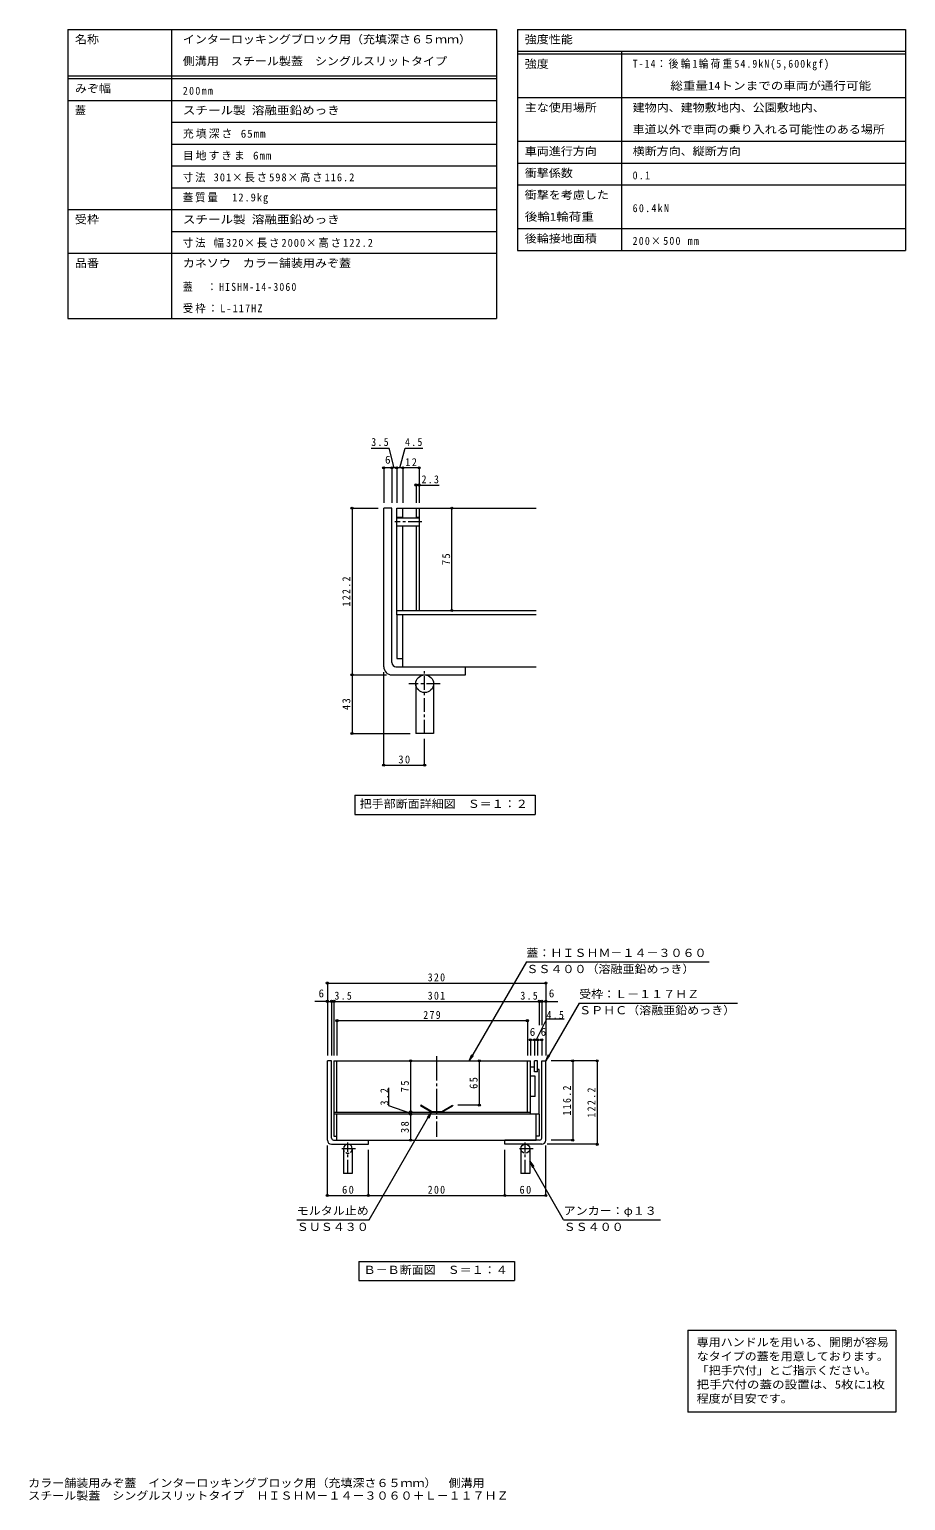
# Model space of a CAD drawing. Units: millimetres, scale not verified, with parts at other scales. Extents: x -1310 to 1549, y -1090 to 1067.
# Drawn here: x 265 to 1549, y -1090 to 1067 of the extents above; entities that cross this region are included whole.
import ezdxf
from ezdxf.enums import TextEntityAlignment as Align

# ---------------------------------------------------------------- set-up
doc = ezdxf.new("R2010")
doc.units = ezdxf.units.MM
doc.header["$LTSCALE"] = 4
doc.header["$PDMODE"] = 32
doc.header["$PDSIZE"] = 3.2
for name, pattern in [('CHAIN1', [8, 5, -1, 1, -1]), ('CHAIN2', [12, 9, -1, 1, -1]), ('DASHED1', [1.8, 1.2, -0.6])]:
    doc.linetypes.add(name, pattern=pattern)
for name, color, linetype, lineweight in [('4-0', 4, 'Continuous', 9), ('4-1', 2, 'Continuous', 9), ('4-2', 7, 'Continuous', 9), ('4-4', 7, 'Continuous', 9), ('4-5', 7, 'Continuous', 9), ('4-9', 5, 'Continuous', 5), ('4-A', 4, 'DASHED1', 9), ('D-1', 2, 'Continuous', 9), ('D-2', 3, 'Continuous', 9), ('D-4', 7, 'Continuous', 9), ('D-5', 7, 'Continuous', 9), ('D-9', 5, 'Continuous', 5), ('D-A', 4, 'Continuous', 9), ('F-5_F-5ﾚｲﾔ', 2, 'Continuous', 9), ('F-F_F-Fﾚｲﾔ', 7, 'Continuous', 9)]:
    doc.layers.add(name, color=color, linetype=linetype, lineweight=lineweight)
doc.styles.add('ＭＳ ゴシック', font='')
doc.styles.get('ＭＳ ゴシック').set_extended_font_data('MS Gothic')

msp = doc.modelspace()

# ---------------------------------------------------------------- linework, layer by layer
at = {"layer": '4-0', "color": 7, "linetype": 'CHAIN2'}
msp.add_line((862.035, -438.433), (862.035, -556.652), dxfattribs=at)
at = {"layer": '4-1'}
for p, q in [((708.035, -445.513), (702.035, -445.513)), ((702.035, -561.713), (702.035, -445.513)), ((708.035, -558.713), (708.035, -445.513)), ((1016.035, -445.513), (1022.035, -445.513)), ((1016.035, -558.713), (1016.035, -445.513)), ((1022.035, -561.713), (1022.035, -445.513)), ((708.035, -567.713), (762.035, -567.713)), ((711.035, -561.713), (762.035, -561.713)), ((762.035, -567.713), (762.035, -561.713)), ((962.035, -567.713), (962.035, -561.713)), ((1013.035, -561.713), (962.035, -561.713)), ((1016.035, -567.713), (962.035, -567.713))]:
    msp.add_line(p, q, dxfattribs=at)
for centre, radius, start, end in [((711.035, -558.713), 3, 180, 270), ((1013.035, -558.713), 3, 270, 0), ((708.035, -561.713), 6, 180, 270), ((1016.035, -561.713), 6, 270, 0)]:
    msp.add_arc(centre, radius, start, end, dxfattribs=at)
at = {"layer": '4-2'}
for p, q in [((711.535, -445.512), (999.535, -445.512)), ((711.535, -445.512), (711.535, -523.713)), ((716.035, -520.513), (716.035, -445.512)), ((995.035, -520.513), (995.035, -445.512)), ((999.535, -523.713), (999.535, -445.512)), ((1010.036, -445.512), (1005.536, -445.512)), ((1005.536, -461.512), (1005.536, -445.512)), ((1010.036, -461.512), (1010.036, -445.512)), ((1005.536, -454.512), (999.535, -454.512)), ((1006.535, -467.713), (999.535, -467.713)), ((1010.036, -461.512), (1005.536, -461.512)), ((1006.535, -497.713), (1006.535, -467.713)), ((1012.536, -458.012), (1010.036, -458.012)), ((1012.536, -523.713), (1012.536, -458.012)), ((1006.535, -497.713), (999.535, -497.713)), ((711.535, -520.513), (999.535, -520.513)), ((1012.536, -523.713), (711.535, -523.713))]:
    msp.add_line(p, q, dxfattribs=at)
at = {"layer": '4-2', "color": 3}
for p, q in [((854.267, -520.513), (838.447, -511.379)), ((869.535, -519.513), (885.124, -510.513)), ((869.803, -520.513), (885.624, -511.379)), ((885.124, -510.513), (885.624, -511.379)), ((854.267, -520.513), (869.803, -520.513)), ((854.535, -519.513), (869.535, -519.513))]:
    msp.add_line(p, q, dxfattribs=at)
msp.add_lwpolyline([(854.535, -519.513), (838.947, -510.513), (838.447, -511.379)], dxfattribs=at)
at = {"layer": '4-4'}
for p, q in [((702.035, -330.292), (702.035, -437.513)), ((702.035, -331.492), (1022.035, -331.492)), ((1022.035, -330.292), (1022.035, -437.513)), ((702.035, -358.318), (683.605, -358.318)), ((702.035, -358.318), (708.035, -358.318)), ((708.035, -357.118), (708.035, -437.513)), ((708.035, -358.318), (711.535, -358.318)), ((711.535, -357.118), (711.535, -437.512)), ((711.535, -358.318), (1012.536, -358.318)), ((1012.536, -357.118), (1012.536, -393.371)), ((1012.536, -358.318), (1016.035, -358.318)), ((1016.035, -357.118), (1016.035, -393.371)), ((1016.035, -358.318), (1022.035, -358.318)), ((1022.035, -358.318), (1039.867, -358.318)), ((716.035, -385.332), (716.035, -437.512)), ((716.035, -386.532), (995.035, -386.532)), ((995.035, -385.332), (995.035, -437.512)), ((999.535, -413.546), (999.535, -437.512)), ((999.535, -414.746), (1005.536, -414.746)), ((1005.536, -413.546), (1005.536, -437.512)), ((1005.536, -414.746), (1010.036, -414.746)), ((1010.036, -413.546), (1010.036, -437.512)), ((1010.036, -414.746), (1016.035, -414.746)), ((1016.035, -413.546), (1016.035, -437.513)), ((823.904, -445.512), (823.904, -520.513)), ((924.604, -445.512), (924.604, -510.513)), ((1098.494, -445.513), (1030.035, -445.513)), ((1061.456, -445.513), (1061.456, -561.713)), ((1097.294, -445.513), (1097.294, -567.713)), ((925.804, -510.513), (893.124, -510.513)), ((823.904, -520.513), (823.904, -523.713)), ((823.904, -523.713), (823.904, -561.713)), ((702.035, -643.992), (702.035, -569.713)), ((762.035, -643.992), (762.035, -575.713)), ((962.035, -643.992), (962.035, -575.713)), ((1022.035, -643.992), (1022.035, -569.713)), ((1098.494, -567.713), (1024.035, -567.713)), ((1062.656, -561.713), (1030.035, -561.713)), ((702.035, -642.792), (762.035, -642.792)), ((762.035, -642.792), (962.035, -642.792)), ((962.035, -642.792), (1022.035, -642.792))]:
    msp.add_line(p, q, dxfattribs=at)
for points in [[(1049.102, -384.205), (1023.102, -384.205), (1007.786, -414.746)], [(791.487, -484.82), (791.487, -510.82), (823.904, -522.113)]]:
    msp.add_lwpolyline(points, dxfattribs=at)
for p in [(702.035, -331.492), (1022.035, -331.492), (702.035, -358.318), (708.035, -358.318), (711.535, -358.318), (1012.536, -358.318), (1016.035, -358.318), (1022.035, -358.318), (716.035, -386.532), (995.035, -386.532), (999.535, -414.746), (1005.536, -414.746), (1010.036, -414.746), (1016.035, -414.746), (823.904, -445.512), (924.604, -445.512), (1061.456, -445.513), (1097.294, -445.513), (924.604, -510.513), (823.904, -520.513), (823.904, -523.713), (823.904, -561.713), (1061.456, -561.713), (1097.294, -567.713), (702.035, -642.792), (762.035, -642.792), (962.035, -642.792), (1022.035, -642.792)]:
    msp.add_point(p, dxfattribs=at)
at = {"layer": '4-5'}
for p, q in [((993.6, -300.495), (1261.6, -300.495)), ((1070.876, -360.918), (1022.035, -445.513)), ((1070.876, -360.918), (1302.876, -360.918)), ((909.874, -445.512), (915.962, -437.578)), ((1022.035, -445.513), (1025.862, -436.274)), ((1022.035, -445.513), (1028.123, -437.579)), ((763.036, -678.529), (854.267, -520.513)), ((854.267, -520.513), (848.18, -528.446)), ((854.267, -520.513), (850.441, -529.751)), ((998.535, -592.463), (1002.362, -601.701)), ((998.535, -592.463), (1004.623, -600.396)), ((1048.226, -678.529), (998.535, -592.463)), ((657.036, -678.529), (763.036, -678.529)), ((1048.226, -678.529), (1190.226, -678.529)), ((747.835, -739.398), (976.235, -739.398)), ((747.835, -739.398), (747.835, -767.398)), ((976.235, -739.398), (976.235, -767.398)), ((747.835, -767.398), (976.235, -767.398))]:
    msp.add_line(p, q, dxfattribs=at)
msp.add_lwpolyline([(993.6, -300.495), (909.874, -445.512), (913.701, -436.273)], dxfattribs=at)
at = {"layer": '4-9'}
for p, q in [((711.535, -523.713), (711.535, -555.713)), ((1012.536, -523.713), (711.535, -523.713)), ((716.035, -561.713), (716.035, -523.713)), ((1008.035, -561.713), (1008.035, -523.713)), ((1012.536, -523.713), (1012.536, -555.713)), ((711.535, -555.713), (716.035, -555.713)), ((1012.536, -555.713), (1008.035, -555.713)), ((716.035, -561.713), (1008.035, -561.713))]:
    msp.add_line(p, q, dxfattribs=at)
at = {"layer": '4-A', "linetype": 'CHAIN1'}
for p, q in [((743.362, -574.213), (720.378, -574.213)), ((732.035, -610.713), (732.035, -565.042)), ((1003.362, -574.213), (980.378, -574.213)), ((992.035, -610.713), (992.035, -565.042))]:
    msp.add_line(p, q, dxfattribs=at)
at = {"layer": '4-A', "linetype": 'Continuous'}
for p, q in [((725.535, -574.213), (725.535, -610.713)), ((985.535, -574.213), (985.535, -610.713))]:
    msp.add_line(p, q, dxfattribs=at)
for points in [[(738.535, -574.213), (738.535, -610.713), (725.535, -610.713)], [(998.535, -574.213), (998.535, -610.713), (985.535, -610.713)]]:
    msp.add_lwpolyline(points, dxfattribs=at)
msp.add_circle((992.035, -574.213), 6.5, dxfattribs=at)
msp.add_arc((732.035, -574.213), 6.5, 0, 180, dxfattribs=at)
at = {"layer": '4-A'}
msp.add_arc((732.035, -574.213), 6.5, 180, 0, dxfattribs=at)
at = {"layer": 'D-1'}
for p, q in [((796.521, 364.776), (784.521, 364.776)), ((784.521, 132.376), (784.521, 364.776)), ((796.521, 138.376), (796.521, 364.776)), ((802.521, 132.376), (904.521, 132.376)), ((904.521, 120.376), (904.521, 132.376)), ((796.521, 120.376), (904.521, 120.376))]:
    msp.add_line(p, q, dxfattribs=at)
for centre, radius in [((796.521, 132.376), 12), ((802.521, 138.376), 6)]:
    msp.add_arc(centre, radius, 180, 270, dxfattribs=at)
at = {"layer": 'D-2', "color": 7}
for p, q in [((803.521, 364.777), (1008.082, 364.777)), ((803.521, 208.376), (803.521, 364.777)), ((812.521, 350.777), (812.521, 364.777)), ((812.521, 214.776), (812.521, 338.777)), ((803.521, 214.776), (1008.082, 214.776))]:
    msp.add_line(p, q, dxfattribs=at)
at = {"layer": 'D-2'}
for p, q in [((812.521, 351.277), (803.521, 351.277)), ((803.521, 350.777), (836.521, 350.777)), ((836.521, 351.277), (831.921, 351.277)), ((803.521, 338.777), (836.521, 338.777)), ((812.521, 338.277), (803.521, 338.277)), ((836.521, 338.277), (831.921, 338.277))]:
    msp.add_line(p, q, dxfattribs=at)
at = {"layer": 'D-2', "color": 4}
for p, q in [((831.921, 364.777), (831.921, 350.777)), ((836.521, 364.777), (836.521, 214.778)), ((831.921, 338.777), (831.921, 214.778))]:
    msp.add_line(p, q, dxfattribs=at)
at = {"layer": 'D-2', "linetype": 'CHAIN1'}
msp.add_line((840.497, 344.777), (800.594, 344.777), dxfattribs=at)
at = {"layer": 'D-4'}
for p, q in [((766.298, 452.763), (792.298, 452.763)), ((800.021, 423.941), (792.298, 452.763)), ((808.021, 423.941), (815.744, 452.763)), ((815.744, 452.763), (841.744, 452.763)), ((784.521, 425.141), (784.521, 372.776)), ((796.521, 423.941), (784.521, 423.941)), ((796.521, 425.141), (796.521, 372.776)), ((803.521, 423.941), (796.521, 423.941)), ((803.521, 425.141), (803.521, 372.777)), ((812.521, 423.941), (803.521, 423.941)), ((812.521, 425.141), (812.521, 372.777)), ((836.521, 423.941), (812.521, 423.941)), ((836.521, 425.141), (836.521, 372.777)), ((831.921, 399.76), (831.921, 372.777)), ((836.521, 398.56), (831.921, 398.56)), ((836.521, 398.56), (866.005, 398.56)), ((736.974, 364.776), (776.521, 364.776)), ((738.174, 364.776), (738.174, 120.376)), ((884.399, 214.776), (884.399, 364.776)), ((736.974, 120.376), (788.521, 120.376)), ((738.174, 120.376), (738.174, 34.376)), ((784.521, -13.217), (784.521, 124.376)), ((736.974, 34.376), (823.521, 34.376)), ((844.521, -13.217), (844.521, 26.376)), ((784.521, -12.017), (844.521, -12.017))]:
    msp.add_line(p, q, dxfattribs=at)
for p in [(784.521, 423.941), (796.521, 423.941), (803.521, 423.941), (812.521, 423.941), (836.521, 423.941), (831.921, 398.56), (836.521, 398.56), (738.174, 364.776), (884.399, 364.776), (884.399, 214.776), (738.174, 120.376), (738.174, 34.376), (784.521, -12.017), (844.521, -12.017)]:
    msp.add_point(p, dxfattribs=at)
at = {"layer": 'D-5'}
for p, q in [((742.096, -56.17), (1006.496, -56.17)), ((742.096, -56.17), (742.096, -84.17)), ((1006.496, -56.17), (1006.496, -84.17)), ((742.096, -84.17), (1006.496, -84.17))]:
    msp.add_line(p, q, dxfattribs=at)
at = {"layer": 'D-9'}
for p, q in [((1008.082, 208.376), (803.521, 208.376)), ((803.521, 208.376), (803.521, 144.376)), ((812.521, 132.376), (812.521, 208.376)), ((803.521, 144.376), (812.521, 144.376)), ((812.521, 132.376), (1008.082, 132.376))]:
    msp.add_line(p, q, dxfattribs=at)
at = {"layer": 'D-A', "linetype": 'CHAIN1'}
for p, q in [((844.521, 34.376), (844.521, 125.718)), ((867.175, 107.376), (821.207, 107.376))]:
    msp.add_line(p, q, dxfattribs=at)
at = {"layer": 'D-A'}
msp.add_line((831.521, 107.376), (831.521, 34.376), dxfattribs=at)
msp.add_lwpolyline([(857.521, 107.376), (857.521, 34.376), (831.521, 34.376)], dxfattribs=at)
msp.add_circle((844.521, 107.376), 13, dxfattribs=at)
at = {"layer": 'F-5_F-5ﾚｲﾔ', "color": 7}
for p, q in [((980.605, 1066.531), (1549.291, 1066.531)), ((980.605, 1066.531), (980.605, 742.531)), ((1549.291, 1066.531), (1549.291, 742.531)), ((980.605, 1034.531), (1549.291, 1034.531)), ((980.605, 1030.531), (1549.291, 1030.531)), ((1132.8, 1034.531), (1132.8, 742.531)), ((980.605, 966.531), (1549.291, 966.531)), ((980.605, 902.531), (1549.291, 902.531)), ((980.605, 870.531), (1549.291, 870.531)), ((980.605, 838.531), (1549.291, 838.531)), ((980.605, 774.531), (1549.291, 774.531)), ((980.605, 742.531), (1549.291, 742.531))]:
    msp.add_line(p, q, dxfattribs=at)
at = {"layer": 'F-F_F-Fﾚｲﾔ'}
for p, q in [((321.419, 1066.531), (949.677, 1066.531)), ((321.419, 1066.531), (321.419, 642.531)), ((473.614, 1066.531), (473.614, 642.531)), ((949.677, 1066.531), (949.677, 642.531)), ((321.419, 998.531), (949.677, 998.531)), ((321.419, 994.531), (949.677, 994.531)), ((321.419, 962.531), (949.677, 962.531)), ((473.614, 930.531), (949.677, 930.531)), ((473.614, 898.531), (949.677, 898.531)), ((473.614, 866.531), (949.677, 866.531)), ((473.614, 834.531), (949.677, 834.531)), ((321.419, 802.531), (949.677, 802.531)), ((473.614, 770.531), (949.677, 770.531)), ((321.419, 738.531), (949.677, 738.531)), ((321.419, 642.531), (949.677, 642.531)), ((1229.984, -840.249), (1229.984, -960.249))]:
    msp.add_line(p, q, dxfattribs=at)
msp.add_lwpolyline([(1229.984, -840.249), (1535.229, -840.249), (1535.229, -960.249), (1229.984, -960.249)], dxfattribs=at)

# ---------------------------------------------------------------- texts
at = {"layer": '4-4', "color": 2, "style": 'ＭＳ ゴシック'}
for p in [(689.07, -355.918), (1026.519, -355.918), (998.535, -412.346), (1014.55, -412.346)]:
    msp.add_text('6', height=11.73, dxfattribs=at).set_placement(p, align=Align.BOTTOM_LEFT)
at = {"layer": '4-4', "color": 2, "char_height": 11.73, "attachment_point": 7, "style": 'ＭＳ ゴシック'}
for s, insert in [('\\T1.27;\\W0.9;320', (849.035, -329.092)), ('\\T1.27;\\W0.9;3.5', (712.322, -355.918)), ('\\T1.27;\\W0.9;301', (849.035, -355.918)), ('\\T1.27;\\W0.9;3.5', (984.8, -355.918)), ('\\T1.27;\\W0.9;279', (842.535, -384.132)), ('\\T1.27;\\W0.9;4.5', (1023.102, -384.205)), ('\\T1.27;\\W0.95;60', (723.535, -640.392)), ('\\T1.27;\\W0.9;200', (849.035, -640.392)), ('\\T1.27;\\W0.95;60', (983.535, -640.392))]:
    msp.add_mtext(s, dxfattribs=dict(at, insert=insert))
at = {"layer": '4-4', "color": 2, "char_height": 11.73, "attachment_point": 7, "rotation": 90, "style": 'ＭＳ ゴシック'}
for s, insert in [('\\T1.27;\\W0.95;65', (922.204, -486.512)), ('\\T1.27;\\W0.9;3.2', (791.487, -510.82)), ('\\T1.27;\\W0.95;75', (821.504, -491.512)), ('\\T1.28;\\W0.9;116.2', (1059.056, -525.613)), ('\\T1.28;\\W0.9;122.2', (1094.894, -528.613)), ('\\T1.27;\\W0.95;38', (821.504, -551.213))]:
    msp.add_mtext(s, dxfattribs=dict(at, insert=insert))
at = {"layer": '4-5', "color": 2, "style": 'ＭＳ ゴシック', "width": 1.1}
for s, p in [('蓋：ＨＩＳＨＭ－１４－３０６０', (993.6, -296.661)), ('ＳＳ４００（溶融亜鉛めっき）', (993.6, -320.329)), ('受枠：Ｌ－１１７ＨＺ', (1070.876, -357.084)), ('ＳＰＨＣ（溶融亜鉛めっき）', (1070.876, -380.753)), ('モルタル止め', (657.036, -674.695)), ('アンカー：φ１３', (1048.226, -674.695)), ('ＳＵＳ４３０', (657.036, -698.364)), ('ＳＳ４００', (1048.226, -698.364)), ('Ｂ－Ｂ断面図\u3000Ｓ＝１：４', (755.035, -761.398))]:
    msp.add_text(s, height=11.73, dxfattribs=at).set_placement(p, align=Align.BOTTOM_LEFT)
at = {"layer": 'D-4', "color": 2, "style": 'ＭＳ ゴシック'}
msp.add_text('6', height=11.73, dxfattribs=at).set_placement((786.521, 426.341), align=Align.BOTTOM_LEFT)
at = {"layer": 'D-4', "color": 2, "char_height": 11.73, "attachment_point": 7, "style": 'ＭＳ ゴシック'}
for s, insert in [('\\T1.27;\\W0.9;3.5', (766.298, 455.707)), ('\\T1.27;\\W0.9;4.5', (815.744, 455.707)), ('\\T1.27;\\W0.95;12', (816.021, 426.341)), ('\\T1.27;\\W0.9;2.3', (840.005, 400.96)), ('\\T1.27;\\W0.95;30', (806.021, -9.617))]:
    msp.add_mtext(s, dxfattribs=dict(at, insert=insert))
at = {"layer": 'D-4', "color": 2, "char_height": 11.73, "attachment_point": 7, "rotation": 90, "style": 'ＭＳ ゴシック'}
for s, insert in [('\\T1.27;\\W0.95;75', (881.999, 281.276)), ('\\T1.28;\\W0.9;122.2', (735.774, 220.576)), ('\\T1.27;\\W0.95;43', (735.774, 68.876))]:
    msp.add_mtext(s, dxfattribs=dict(at, insert=insert))
at = {"layer": 'D-5', "color": 2, "style": 'ＭＳ ゴシック', "width": 1.1}
msp.add_text('把手部断面詳細図\u3000Ｓ＝１：２', height=11.73, dxfattribs=at).set_placement((749.296, -78.17), align=Align.BOTTOM_LEFT)
at = {"layer": 'F-5_F-5ﾚｲﾔ', "style": 'ＭＳ ゴシック'}
for s, width, p in [('インターロッキングブロック用（充填深さ６５ｍｍ）', 1.1, (490.148, 1042.531)), ('強度性能', 1.1, (991.252, 1042.531)), ('側溝用\u3000スチール製蓋\u3000シングルスリットタイプ', 1.1, (490.148, 1010.531)), ('強度', 1.1, (991.252, 1006.531)), ('\u3000\u3000\u3000総重量14トンまでの車両が通行可能', 1.15, (1149.334, 974.531)), ('スチール製 溶融亜鉛めっき', 1.15, (490.148, 938.531)), ('主な使用場所', 1.1, (991.252, 942.531)), ('建物内、建物敷地内、公園敷地内、', 1.1, (1149.334, 942.531)), ('車道以外で車両の乗り入れる可能性のある場所', 1.1, (1149.334, 910.531)), ('車両進行方向', 1.1, (991.252, 878.531)), ('横断方向、縦断方向', 1.1, (1149.334, 878.531)), ('衝撃係数', 1.1, (991.252, 846.531)), ('衝撃を考慮した', 1.1, (991.252, 814.531)), ('後輪1輪荷重', 1.15, (991.252, 782.531)), ('後輪接地面積', 1.1, (991.252, 750.531)), ('カラー舗装用みぞ蓋\u3000インターロッキングブロック用（充填深さ６５ｍｍ）\u3000側溝用', 1.1, (263.592, -1073.773)), ('スチール製蓋\u3000シングルスリットタイプ\u3000ＨＩＳＨＭ－１４－３０６０＋Ｌ－１１７ＨＺ', 1.1, (263.592, -1092.281))]:
    msp.add_text(s, height=11.73, dxfattribs=dict(at, width=width)).set_placement(p, align=Align.BOTTOM_LEFT)
at = {"layer": 'F-5_F-5ﾚｲﾔ', "char_height": 11.73, "attachment_point": 7, "style": 'ＭＳ ゴシック'}
for s, insert in [('\\T1.22;\\W0.9;T-14：後輪1輪荷重54.9kN(5,600kgf)', (1149.334, 1006.531)), ('\\T1.28;\\W0.9;200mm', (490.148, 970.531)), ('\\T1.18;充填深さ\\~65mm', (490.148, 906.531)), ('\\T1.17;目地すきま\\~6mm', (490.148, 874.531)), ('\\T1.27;\\W0.9;0.1', (1149.334, 846.531)), ('\\T1.28;\\W0.9;60.4kN', (1149.334, 798.531)), ('\\T1.25;\\W0.9;200×500\\~mm', (1149.334, 750.531))]:
    msp.add_mtext(s, dxfattribs=dict(at, insert=insert))
at = {"layer": 'F-F_F-Fﾚｲﾔ', "color": 2, "style": 'ＭＳ ゴシック'}
for s, width, p in [('名称', 1.1, (332.066, 1042.531)), ('みぞ幅', 1.1, (332.066, 970.531)), ('受枠', 1.1, (332.066, 778.531)), ('スチール製 溶融亜鉛めっき', 1.15, (490.148, 778.531)), ('品番', 1.1, (332.066, 714.531)), ('カネソウ\u3000カラー舗装用みぞ蓋', 1.1, (490.148, 714.531)), ('専用ハンドルを用いる、開閉が容易', 1.1, (1243.175, -867.393)), ('なタイプの蓋を用意しております。', 1.1, (1243.175, -888.068)), ('「把手穴付」とご指示ください。', 1.1, (1243.175, -908.742)), ('把手穴付の蓋の設置は、5枚に1枚', 1.15, (1243.175, -929.416)), ('程度が目安です。', 1.1, (1243.175, -950.091))]:
    msp.add_text(s, height=11.73, dxfattribs=dict(at, width=width)).set_placement(p, align=Align.BOTTOM_LEFT)
msp.add_text('蓋', height=11.73, dxfattribs=at).set_placement((332.066, 938.531), align=Align.BOTTOM_LEFT)
at = {"layer": 'F-F_F-Fﾚｲﾔ', "color": 2, "char_height": 11.73, "attachment_point": 7, "style": 'ＭＳ ゴシック'}
for s, insert in [('\\T1.19;\\W0.95;寸法\\~301×長さ598×高さ116.2', (490.148, 842.531)), ('\\T1.19;\\W0.95;蓋質量\u300012.9kg', (490.148, 810.531)), ('\\T1.19;\\W0.95;寸法\\~幅320×長さ2000×高さ122.2', (490.148, 746.531)), ('\\T1.23;\\W0.9;蓋\u3000：HISHM-14-3060', (490.148, 682.531)), ('\\T1.2;\\W0.95;受枠：L-117HZ', (490.148, 650.531))]:
    msp.add_mtext(s, dxfattribs=dict(at, insert=insert))

doc.saveas('drawing.dxf')
